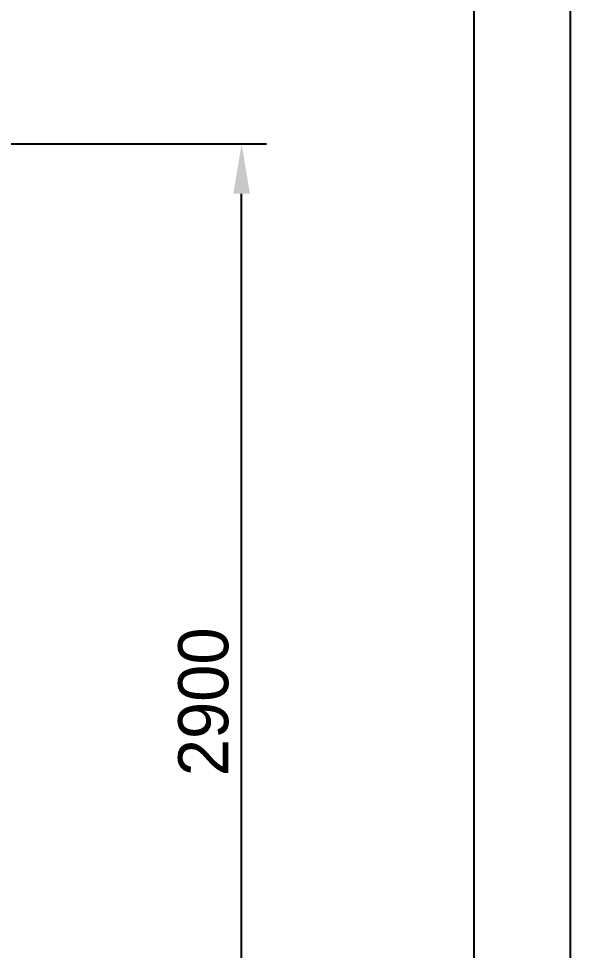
# Model space of a CAD drawing. Header units: millimetres. Extents: x -1985 to 969, y 203 to 500.
# Drawn here: x -1609.06 to -1581.5, y 398.83 to 445.4 of the extents above; entities that cross this region are included whole.
import ezdxf

# ---------------------------------------------------------------- set-up
doc = ezdxf.new("R2010")
doc.units = ezdxf.units.MM

msp = doc.modelspace()

# ---------------------------------------------------------------- linework, layer by layer
for p, q in [((-1581.498, 205.801), (-1581.498, 490.83)), ((-1586.297, 210.599), (-1586.297, 486.031)), ((-1636.077, 439.144), (-1596.669, 439.144)), ((-1597.919, 385.532), (-1597.919, 436.644))]:
    msp.add_line(p, q)
at = {"color": 7}
msp.add_line((-1636.702, 439.144), (-1603.209, 439.144), dxfattribs=at)
msp.add_solid([(-1598.335, 436.644), (-1597.502, 436.644), (-1597.919, 439.144)])

# ---------------------------------------------------------------- texts
at = {"insert": (-1599.82, 411.255), "char_height": 2.5, "attachment_point": 5, "rotation": 90}
msp.add_mtext('2900', dxfattribs=at)

doc.saveas('drawing.dxf')
